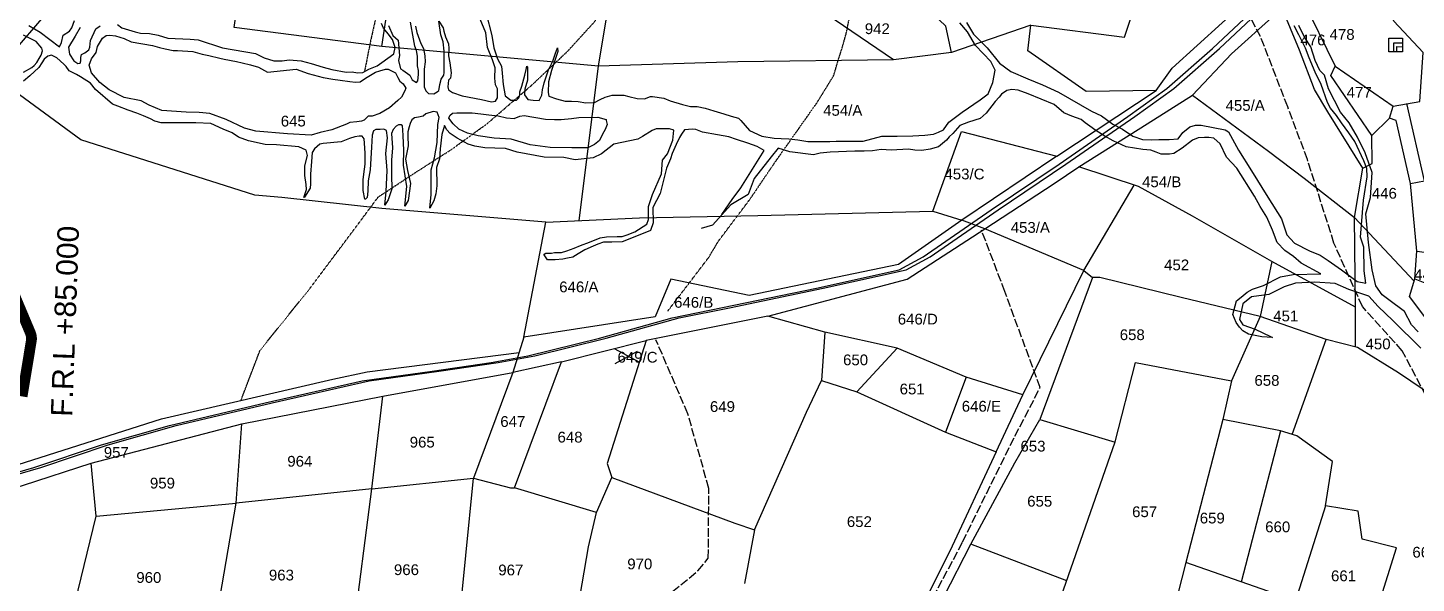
# Model space of a CAD drawing. Header units: inches. Extents: x 339104 to 349025, y 1581789 to 1595836.
# Drawn here: x 343169 to 345108, y 1589119 to 1589894 of the extents above; entities that cross this region are included whole.
import ezdxf

# ---------------------------------------------------------------- set-up
doc = ezdxf.new("R2010")
doc.units = ezdxf.units.IN
doc.header["$MEASUREMENT"] = 0
doc.linetypes.add('ACAD_ISO02W100', pattern=[15, 12, -3])
doc.linetypes.add('ACAD_ISO07W100', pattern=[3, 0, -3])
for name, color, linetype in [('BLOCK', 7, 'Continuous'), ('CARTTRACK', 30, 'ACAD_ISO02W100'), ('NALA', 4, 'Continuous'), ('SQUAREWELL', 5, 'Continuous'), ('SURVEY_BND', 7, 'Continuous'), ('SURVEY_NO', 7, 'Continuous')]:
    doc.layers.add(name, color=color, linetype=linetype)
doc.layers.add('FOOTPATH', color=150, linetype='ACAD_ISO07W100', lineweight=30)
doc.layers.add('ROAD', color=1, linetype='Continuous', lineweight=25)
doc.styles.get("Standard").update_dxf_attribs({"font": 'arial.ttf'})
doc.dimstyles.get("Standard").update_dxf_attribs({"dimtxt": 0.18, "dimasz": 0.18, "dimexe": 0.18, "dimexo": 0.0625, "dimgap": 0.09, "dimtad": 0, "dimtih": 1, "dimtoh": 1, "dimdec": 4, "dimzin": 0, "dimdsep": 46, "dimtxsty": 'Standard', "dimcen": 0.09, "dimadec": 0, "dimazin": 0, "dimtfac": 1, "dimtdec": 4, "dimtofl": 0, "dimtmove": 0, "dimatfit": 3, "dimfxl": 0, "dimtolj": 1, "dimtzin": 0, "dimarcsym": 0})

msp = doc.modelspace()

# ---------------------------------------------------------------- linework, layer by layer
at = {"layer": 'BLOCK', "color": 1, "const_width": 15}
msp.add_lwpolyline([(343161.1, 1589379.7), (343174, 1589457.3, 0.142013), (343172.7, 1589468.3), (343133.2, 1589562.1, -0.041111)], format="xyb", dxfattribs=at)
at = {"layer": 'CARTTRACK'}
for points in [[(345121, 1589380.9), (345088.1, 1589443.5), (345032.5, 1589505.1), (344992.8, 1589593.8), (344955.8, 1589710.3), (344928.2, 1589784.2), (344890.2, 1589882.1), (344836.6, 1589982.1)], [(344248.1, 1588851.7), (344332.1, 1588950), (344391.4, 1589019.4), (344474.3, 1589176.6), (344547.2, 1589324.1), (344582.5, 1589391.9), (344533.3, 1589526.3), (344500.7, 1589611.8)], [(344011.2, 1589059.8), (344104.8, 1589135.9), (344119.2, 1589153.8), (344120, 1589251.3), (344090.7, 1589355.4), (344046.1, 1589458.9)]]:
    msp.add_lwpolyline(points, dxfattribs=at)
at = {"layer": 'FOOTPATH', "ltscale": 0.0001}
for points in [[(343466.7, 1589374.1), (343493.5, 1589444.2), (343564, 1589531.8), (343634, 1589625.3), (343658.3, 1589658.1), (343712.1, 1589693.5), (343760.7, 1589724.6), (343810.5, 1589760.6), (343873.9, 1589815.4), (343922.7, 1589861.6), (343961.4, 1589903.9), (343975.6, 1589947.9), (344012.6, 1590005.7), (344043, 1590094.7), (344071.7, 1590214.9), (344105.1, 1590317.5), (344116.2, 1590387.3), (344152, 1590470.5), (344176.9, 1590521.6), (344232.8, 1590485.3), (344287.5, 1590447.3), (344345.1, 1590402), (344387.9, 1590357.6), (344420.2, 1590332.1)], [(344113.1, 1590368.1), (344061.5, 1590324.6), (343986.2, 1590267.1), (343922.5, 1590242.3), (343829, 1590204.1), (343757.5, 1590143.7), (343715.9, 1590103.5), (343687.7, 1590037.7), (343668.2, 1589967.5), (343647.8, 1589876.9), (343639.1, 1589833.2)], [(344062.9, 1589499.2), (344119.8, 1589573.7), (344134, 1589597.4), (344178, 1589655.8), (344201.4, 1589690.6), (344215.6, 1589711.3), (344271.3, 1589790.2), (344294.5, 1589828), (344299.6, 1589845.6), (344305.6, 1589864.7), (344311.6, 1589885.5), (344318, 1589916.6)]]:
    msp.add_lwpolyline(points, dxfattribs=at)
at = {"layer": 'NALA'}
for points in [[(343710.3, 1589896.5), (343712.3, 1589887.9), (343717.9, 1589872.3), (343721.8, 1589865.7), (343723.4, 1589855.1), (343723.9, 1589846.8), (343722.4, 1589836.8), (343722.3, 1589820.4), (343722.3, 1589812.1), (343725, 1589806.5), (343728.7, 1589802.8), (343736, 1589802.3), (343740.7, 1589805.2), (343743.1, 1589806.9), (343744.1, 1589812.1), (343744.4, 1589815.2), (343745.6, 1589820.4), (343746.3, 1589822.8), (343749.8, 1589828.2), (343750.3, 1589832.1), (343750.3, 1589842.1), (343750.3, 1589847.7), (343750.4, 1589861.9), (343749.2, 1589874.6), (343746, 1589884.7), (343743.2, 1589903.5), (343749, 1589894.4), (343750, 1589889.5), (343752.2, 1589881.7), (343756.3, 1589872.2), (343756.8, 1589865.6), (343756.7, 1589855.3), (343758.4, 1589845.3), (343760.3, 1589831.3), (343759.1, 1589824.2), (343756.4, 1589821.1), (343755.4, 1589812), (343756.6, 1589807.9), (343761.9, 1589804.2), (343775.4, 1589799.2), (343802.4, 1589794.2), (343816.6, 1589790.9), (343822.2, 1589791.9), (343824.7, 1589796.8), (343824.9, 1589801.4), (343824.7, 1589809), (343822.3, 1589814.6), (343821.3, 1589823.9), (343821.6, 1589838.3), (343818, 1589849.8), (343810.7, 1589867.1), (343808.5, 1589887.4), (343800.5, 1589906.5)], [(343809.1, 1589914.2), (343817.1, 1589883.5), (343820, 1589866.6), (343825.1, 1589851.2), (343830.5, 1589840.9), (343831.4, 1589830.9), (343832.6, 1589815), (343834, 1589807.4), (343835.7, 1589799.3), (343843.6, 1589793.3), (343851.4, 1589793.5), (343854.8, 1589796.7), (343856.1, 1589800.6), (343856.1, 1589804.8), (343858.8, 1589812.8), (343863, 1589828.2), (343864.7, 1589836), (343866, 1589840.7), (343866.7, 1589839.9), (343866.9, 1589827.7), (343866.9, 1589821.1), (343863.2, 1589808.6), (343862.7, 1589800.6), (343867.1, 1589794.5), (343874.6, 1589793.5), (343883, 1589792.7), (343886.7, 1589800.3), (343887.9, 1589807.8), (343890.1, 1589817.6), (343896.3, 1589835.7), (343902, 1589847.9), (343905.7, 1589859.1), (343908.6, 1589866.4), (343909.1, 1589861.3), (343900.2, 1589834.7), (343896.3, 1589819.1), (343895.7, 1589804.1), (343896.4, 1589798.8), (343907.4, 1589795.1), (343919.2, 1589792.1), (343928, 1589792.1), (343937.3, 1589791.6), (343948, 1589789.8), (343960.5, 1589790.3), (343968.1, 1589794.1), (343975, 1589797.5), (343985, 1589800.2), (344001.2, 1589800.4), (344008.5, 1589798.4), (344020, 1589795.9), (344030.3, 1589795.4), (344038.6, 1589798.6), (344041.1, 1589798.6), (344057, 1589796.1), (344066.2, 1589792.3), (344083.2, 1589787.3), (344094.2, 1589784.7), (344103.9, 1589784.5), (344114.9, 1589782.4), (344127.1, 1589778.6), (344140.8, 1589774.2), (344151.1, 1589770.9), (344161.2, 1589768.3), (344164.8, 1589764.9), (344176.8, 1589751.2), (344194.1, 1589743.2), (344211.1, 1589740.1), (344220.9, 1589740), (344231.9, 1589739.5), (344244.3, 1589737.9), (344258, 1589735.8), (344271.6, 1589735.6), (344281.2, 1589735.6), (344289, 1589735.5), (344297.9, 1589735.9), (344314.8, 1589736.1), (344319.9, 1589736.1), (344328.5, 1589736.1), (344335.4, 1589736.1), (344361.7, 1589743.2), (344383, 1589743.1), (344404.8, 1589743.6), (344421.7, 1589744.6), (344433.5, 1589745.7), (344440.8, 1589748.6), (344447.5, 1589751.7), (344454.9, 1589762.7), (344473.9, 1589776.8), (344498.7, 1589794), (344510.1, 1589802.1), (344516.5, 1589817.8), (344519.8, 1589835.4), (344513.7, 1589847.3), (344492.4, 1589869.5), (344481, 1589888.6), (344470.5, 1589901.3)], [(343170.3, 1589897.7), (343186.2, 1589888.4), (343213.5, 1589868), (343216, 1589873.9), (343218.5, 1589884.1), (343227.1, 1589889.5), (343230.7, 1589894.4), (343234.4, 1589904.4)], [(343242.4, 1589894.8), (343235.2, 1589882.6), (343226.1, 1589867.3), (343227.3, 1589857.5), (343233.4, 1589848.2), (343238.8, 1589844.7), (343242, 1589845), (343243.2, 1589848.4), (343243.2, 1589853), (343244.2, 1589856.9), (343248.9, 1589859.6), (343254.3, 1589863.5), (343255.7, 1589867.2), (343256.7, 1589876.7), (343264.1, 1589893.1), (343270, 1589897)], [(343294.5, 1589898.8), (343300.4, 1589894.2), (343319.2, 1589888.7), (343326.5, 1589886.8), (343339, 1589886.5), (343351, 1589884.2), (343364.4, 1589880), (343395.8, 1589878.7), (343406.8, 1589877.7), (343441, 1589866.6), (343487, 1589858.5), (343499.2, 1589852.6), (343512.4, 1589848.2), (343524.1, 1589848.2), (343533.9, 1589849.6), (343550.8, 1589848.3), (343564.8, 1589844.4), (343581.4, 1589839.2), (343593.6, 1589836.2), (343613.7, 1589832.5), (343622.2, 1589832.9), (343629.6, 1589831.7), (343636.9, 1589831.9), (343645.2, 1589836.5), (343657, 1589841.1), (343663.6, 1589845.8), (343680.3, 1589857.9), (343681.8, 1589867), (343678.4, 1589878), (343672.1, 1589885.8), (343665.7, 1589893.9), (343662.8, 1589900.5)], [(343672.8, 1589897.7), (343678.7, 1589883.5), (343686.2, 1589877.1), (343688.2, 1589855.7), (343686.7, 1589848.6), (343689.6, 1589836.9), (343692.8, 1589835.1), (343702.5, 1589828.3), (343705.7, 1589821.6), (343711.6, 1589818.2), (343713.8, 1589820.2), (343714.8, 1589829.4), (343714.6, 1589834.6), (343713.4, 1589841.4), (343713.4, 1589847.5), (343713.4, 1589854.6), (343711.7, 1589862.7), (343709.5, 1589868.8), (343707.4, 1589879.1), (343703.3, 1589902.4)], [(344479.8, 1589901.6), (344489.6, 1589885.6), (344508.6, 1589866.4), (344526, 1589844.9), (344541.7, 1589833.3), (344565.3, 1589823.3), (344585.7, 1589814.8), (344608.2, 1589804.4), (344654.3, 1589778.2), (344668.3, 1589771.5), (344684.1, 1589759.8), (344697.7, 1589753), (344711.9, 1589743.2), (344725.7, 1589738.3), (344738.5, 1589738), (344748.2, 1589738.6), (344762.6, 1589738.2), (344775.5, 1589739.2), (344781.7, 1589748.3), (344791.6, 1589756), (344799.6, 1589758.4), (344807.6, 1589758.4), (344841, 1589752.1), (344845.5, 1589749.1), (344853.8, 1589733.6), (344859.6, 1589723.3), (344877.6, 1589694.6), (344900.7, 1589658), (344919.7, 1589627.7), (344927.1, 1589605.5), (344937.9, 1589593.8), (344958.8, 1589583.1), (344973.7, 1589576.9), (344984.9, 1589569.3), (345003.2, 1589556.6), (345025.1, 1589540.3), (345037.5, 1589537.7), (345035.1, 1589554.9), (345034.6, 1589588.3), (345030, 1589602), (345033.9, 1589653.6), (345039.3, 1589686.4), (345038.6, 1589698.1), (345034.6, 1589708.7), (345022.1, 1589735.8), (345013.6, 1589747.7), (345003.3, 1589761.5), (344996.2, 1589772), (344988.1, 1589782.2), (344983.9, 1589790.2), (344974.9, 1589815), (344966.6, 1589832.3), (344958.4, 1589852.5), (344953.2, 1589865.9), (344943.7, 1589884.4), (344937.1, 1589897.3)], [(345110.3, 1589469.8), (345101, 1589479.8), (345091.1, 1589498.1), (345069.6, 1589514.4), (345059.9, 1589521.4), (345051.2, 1589534.2), (345046.3, 1589556.5), (345041.1, 1589594.6), (345037.2, 1589634.8), (345043.6, 1589657.5), (345046.1, 1589692.3), (345036.5, 1589719.7), (345025.7, 1589741.7), (345014.1, 1589761.6), (345001.8, 1589776.6), (344985.2, 1589809.1), (344979.7, 1589828.4), (344973.1, 1589835), (344966.5, 1589848.7), (344960.5, 1589868), (344951.6, 1589881.2), (344943.6, 1589897.7)], [(343163.3, 1589832.4), (343174.9, 1589838.8), (343178.1, 1589841.9), (343181.5, 1589845.9), (343184.9, 1589851.7), (343187.7, 1589856.4), (343189.7, 1589862.1), (343188.8, 1589866.1), (343180.8, 1589875.3), (343163, 1589884.1)], [(344138.3, 1589633.8), (344152.7, 1589654.8), (344164.7, 1589670.8), (344197.3, 1589722.9), (344187.5, 1589728.5), (344174.3, 1589733.3), (344158.6, 1589738.6), (344147.9, 1589742.1), (344132.2, 1589744.8), (344111.1, 1589748.5), (344101.6, 1589752.3), (344097.1, 1589752.9), (344086.2, 1589752.1), (344081.7, 1589746), (344078.8, 1589741.3), (344074.4, 1589731.5), (344069, 1589719), (344066.4, 1589711.5), (344061, 1589698.4), (344055.2, 1589676.2), (344052.1, 1589662.9), (344041.9, 1589643.3), (344042.4, 1589622.2), (344038.7, 1589611.2), (344019.2, 1589603.4), (343998.9, 1589595.4), (343984.5, 1589595.2), (343973.1, 1589595), (343964.8, 1589592.5), (343958.4, 1589589.7), (343946.8, 1589584.4), (343937.3, 1589578.6), (343930.3, 1589574.3), (343922.8, 1589572.6), (343916.2, 1589571.4), (343905.3, 1589570.4), (343899.9, 1589570.4), (343894.8, 1589570.4), (343889.9, 1589577.2), (343889.9, 1589578.4), (343892.6, 1589579.5), (343900.1, 1589579.9), (343904.7, 1589580.5), (343914.1, 1589580.8), (343921.9, 1589582.8), (343931.9, 1589586.6), (343941, 1589590.5), (343953.3, 1589595.1), (343968.4, 1589600.9), (343977.3, 1589602.3), (343992.1, 1589603), (343999.1, 1589603), (344005.9, 1589605.1), (344016.8, 1589609.6), (344033.5, 1589620), (344035.7, 1589626.7), (344035.7, 1589636.4), (344035.8, 1589644.7), (344041.3, 1589661.7), (344054.1, 1589690.6), (344055.3, 1589709.5), (344062.4, 1589718.4), (344069.6, 1589737.3), (344070.9, 1589751.3), (344065, 1589753.5), (344046.4, 1589753.1), (344041, 1589751.2), (344027.5, 1589742.4), (344021, 1589738.9), (343987.4, 1589731.7), (343970.2, 1589718.4), (343958.3, 1589712.8), (343933.3, 1589710.2), (343917.7, 1589713.4), (343890.1, 1589713.6), (343852.5, 1589720.9), (343836.1, 1589725.9), (343821.1, 1589726.5), (343807.3, 1589726.6), (343793.2, 1589729.1), (343784, 1589732), (343768.6, 1589740.1), (343758.7, 1589746.7), (343754.2, 1589751.8), (343750.7, 1589757.9), (343747.1, 1589745.5), (343744.9, 1589725.4), (343743.9, 1589711.6), (343739.9, 1589699.3), (343740.4, 1589673.9), (343739, 1589662.7), (343735.8, 1589652.7), (343730.2, 1589642.6), (343732.3, 1589661.5), (343732.3, 1589679.3), (343732.5, 1589695.9), (343736.7, 1589712.9), (343740.8, 1589734.2), (343741.6, 1589759.5), (343743.4, 1589769.2), (343740.8, 1589776.8), (343735.1, 1589777.7), (343724.6, 1589774.1), (343721.2, 1589770.8), (343714.6, 1589769.6), (343709.2, 1589768.7), (343705.5, 1589765.7), (343702.8, 1589760.6), (343701.4, 1589756), (343699.8, 1589749.1), (343699.8, 1589743.3), (343700.3, 1589729.8), (343696.4, 1589711.1), (343699, 1589695), (343703.6, 1589677.2), (343700.1, 1589653.3), (343695.5, 1589645.5), (343698.2, 1589672.8), (343693.8, 1589702.8), (343693.9, 1589723.5), (343693, 1589743.4), (343692.6, 1589752), (343692.4, 1589757.4), (343690.3, 1589758.9), (343686.7, 1589758.9), (343683.2, 1589757.1), (343679, 1589752.2), (343676.9, 1589747), (343678.5, 1589727), (343676.7, 1589709.8), (343676.7, 1589688.4), (343677.2, 1589669.7), (343672.4, 1589654.3), (343667.8, 1589646.7), (343669.5, 1589665.7), (343670.9, 1589695.3), (343668.8, 1589718.7), (343671.2, 1589740.8), (343670, 1589751.1), (343666.1, 1589752.7), (343661.2, 1589752.5), (343659.2, 1589752.5), (343654.9, 1589752.5), (343651.8, 1589750.4), (343650, 1589744.6), (343649.1, 1589727.7), (343646.9, 1589696.2), (343644.4, 1589680.5), (343643.7, 1589666.2), (343642.9, 1589657.6), (343640.8, 1589655.3), (343639.8, 1589655.2), (343637.4, 1589667.3), (343637.5, 1589682), (343638.1, 1589690.2), (343640.1, 1589704.1), (343640.2, 1589719.3), (343639.3, 1589733.3), (343638.6, 1589739.4), (343635.8, 1589742.9), (343631.8, 1589743.3), (343625.7, 1589742.2), (343618.4, 1589739.8), (343606.6, 1589735.2), (343581.5, 1589732.9), (343576.8, 1589731.8), (343569.4, 1589725.4), (343566.2, 1589720.2), (343565.4, 1589707.7), (343563.9, 1589690.1), (343563.9, 1589676.6), (343563.3, 1589670.3), (343555.6, 1589657.8), (343554.3, 1589657.3), (343558, 1589668.5), (343557.8, 1589675.4), (343555.8, 1589688.3), (343555.8, 1589701.8), (343559.6, 1589716.3), (343557.8, 1589723.7), (343547.3, 1589728.4), (343516.1, 1589731.2), (343500.6, 1589731.3), (343477.2, 1589736.6), (343463.1, 1589741.5), (343454.6, 1589747.7), (343441.9, 1589752.8), (343424.7, 1589760.7), (343403.9, 1589761.8), (343381.9, 1589761.8), (343369.6, 1589761.8), (343362.1, 1589761.8), (343355.2, 1589761.8), (343346.6, 1589764.2), (343340.3, 1589767.1), (343330.6, 1589771.3), (343321.3, 1589775), (343309.1, 1589779.6), (343294.6, 1589785.2), (343287.5, 1589787.8), (343263.4, 1589808.3), (343256.5, 1589817.2), (343242.7, 1589826.1), (343237.2, 1589829.1), (343226.9, 1589834.5), (343222.7, 1589840.3), (343219.5, 1589843.7), (343209.7, 1589852.3), (343202, 1589856.1), (343197.1, 1589854.6), (343192, 1589850.8), (343188.8, 1589845.6), (343184.4, 1589839.1), (343171.8, 1589827.2), (343163, 1589820.1)], [(345114.1, 1589447.2), (345075.2, 1589485.9), (345054.5, 1589505.1), (345041.7, 1589519.5), (345013.4, 1589528.8), (344994.3, 1589537.2), (344966.3, 1589539.3), (344939.1, 1589537.8), (344923.1, 1589532.7), (344901.9, 1589521.9), (344877.5, 1589518.8), (344865.5, 1589508.9), (344860.7, 1589487), (344865.4, 1589479.4), (344883, 1589473.7), (344893.7, 1589468.5), (344904.4, 1589463.5), (344907.2, 1589462), (344892.1, 1589463), (344873.6, 1589466.6), (344865.7, 1589471.1), (344860.7, 1589476.3), (344856.1, 1589482.8), (344851.8, 1589494.1), (344856.9, 1589513.3), (344863.4, 1589518.4), (344871.8, 1589525.1), (344879.1, 1589529.4), (344894.6, 1589534.6), (344918.2, 1589546.5), (344935.9, 1589549.8), (344974.4, 1589551), (344946.8, 1589565.7), (344936.5, 1589575.2), (344924.1, 1589583.4), (344913.4, 1589594.4), (344907.2, 1589611.9), (344899.1, 1589630.2), (344889.7, 1589645), (344881.8, 1589659.2), (344857, 1589698.3), (344842.7, 1589713.7), (344833.7, 1589732.6), (344825.3, 1589740.2), (344818.3, 1589741.3), (344812.1, 1589741.3), (344803.3, 1589740.7), (344795.1, 1589737.4), (344781, 1589726.4), (344769.2, 1589719), (344763.1, 1589718.1), (344751.4, 1589718.1), (344744.5, 1589720.6), (344737.1, 1589723.5), (344725.8, 1589724.6), (344702.8, 1589728.2), (344684.3, 1589736.6), (344672.8, 1589743.3), (344660.3, 1589751), (344651.9, 1589757), (344645.5, 1589761.9), (344639.8, 1589766.5), (344626.6, 1589771.2), (344615.8, 1589775.6), (344602.2, 1589787.3), (344565.9, 1589802.2), (344551.8, 1589807.1), (344543, 1589808.4), (344535.9, 1589806.9), (344528.8, 1589801.9), (344525.3, 1589797.5), (344519.6, 1589791.5), (344507.3, 1589775.3), (344498.7, 1589767.6), (344482.6, 1589762.6), (344470.4, 1589758), (344460.5, 1589747), (344455.6, 1589742.2), (344451.6, 1589737.6), (344440.8, 1589728.4), (344429.1, 1589725.1), (344417.2, 1589722.9), (344407.5, 1589723.6), (344398.7, 1589725), (344374.5, 1589723.7), (344360.8, 1589724.4), (344348.7, 1589722.4), (344337, 1589722.3), (344323.8, 1589722.3), (344289.6, 1589720.9), (344275.5, 1589719.4), (344266, 1589717), (344233.1, 1589721), (344216.7, 1589726.5), (344207.2, 1589714), (344183.1, 1589684.1), (344174.8, 1589661.4), (344150.5, 1589647.4), (344124.9, 1589618.8), (344109.1, 1589614.2)]]:
    msp.add_lwpolyline(points, dxfattribs=at)
for points in [[(343614.1, 1589759.8), (343593.4, 1589751.7), (343577.1, 1589748), (343564.6, 1589744.3), (343531.7, 1589746.5), (343487.6, 1589750), (343471.7, 1589754.4), (343446, 1589766.4), (343423.3, 1589774.6), (343408.4, 1589776.3), (343390.1, 1589776.4), (343356, 1589778.9), (343338.4, 1589786.4), (343327.5, 1589792.5), (343303.5, 1589797.3), (343282.8, 1589807.9), (343269.6, 1589818.1), (343258.2, 1589831.7), (343254.8, 1589842.2), (343257.9, 1589851), (343264.7, 1589859.7), (343266.4, 1589868.5), (343273.6, 1589879.8), (343278.7, 1589883.8), (343283.8, 1589884.2), (343291.6, 1589883.1), (343303.7, 1589879.4), (343313.6, 1589874.9), (343343, 1589869.8), (343352.9, 1589867), (343361, 1589865), (343372.2, 1589862.6), (343378.3, 1589862.5), (343399.3, 1589861.5), (343412.5, 1589857.7), (343422, 1589855.6), (343437.2, 1589852.2), (343443.3, 1589850.8), (343460.3, 1589847.4), (343468.4, 1589845.3), (343479.9, 1589842.6), (343491.4, 1589839.5), (343503.9, 1589832.4), (343543.8, 1589836.5), (343560.4, 1589830.7), (343581.4, 1589825.2), (343595, 1589822.5), (343605.2, 1589821.4), (343618.7, 1589819.4), (343626.8, 1589818.7), (343633.3, 1589819), (343640.8, 1589824), (343647.5, 1589828.4), (343654.7, 1589832.5), (343660.4, 1589834.1), (343668.3, 1589836.5), (343672.3, 1589836.8), (343676.7, 1589834.1), (343682.5, 1589831.4), (343685.8, 1589824.9), (343688.5, 1589819.8), (343693.3, 1589816.1), (343697, 1589810), (343695.6, 1589806.3), (343690.8, 1589797.5), (343685.7, 1589793.1), (343674.2, 1589782.6), (343660.6, 1589774.5), (343649.7, 1589770.8), (343644.3, 1589770.9), (343638.9, 1589765.5), (343635.1, 1589763.8), (343628.4, 1589763.1), (343618.9, 1589762.1)], [(343960.4, 1589731.6), (343950.9, 1589726.9), (343928.8, 1589726.9), (343898.3, 1589727.4), (343870.5, 1589731.2), (343843.8, 1589739.1), (343820.4, 1589740.1), (343797.7, 1589743.6), (343782.8, 1589747.4), (343771, 1589752.8), (343762.8, 1589760.3), (343756.8, 1589768.4), (343758.5, 1589771.8), (343762.2, 1589775.2), (343768.3, 1589775.5), (343774.8, 1589775.5), (343789.7, 1589775.5), (343801.5, 1589774.1), (343812.7, 1589773), (343825.9, 1589771.6), (343837.4, 1589768.5), (343848, 1589767.8), (343856.1, 1589771.2), (343861.9, 1589771.8), (343892, 1589766.7), (343904.6, 1589766.3), (343913.7, 1589766.3), (343928.3, 1589767.6), (343938.5, 1589769.2), (343965.2, 1589769.5), (343976.4, 1589766.4), (343976.4, 1589765.1), (343977.8, 1589759.3), (343975.4, 1589752.5), (343971.6, 1589746.1), (343967.5, 1589737)]]:
    msp.add_lwpolyline(points, close=True, dxfattribs=at)
at = {"layer": 'ROAD'}
for points in [[(343086.2, 1589253.8), (343177.6, 1589280.3), (343271.8, 1589312), (343366.8, 1589339), (343500.7, 1589370.9), (343636.1, 1589401.3), (343733.5, 1589414.8), (343816.2, 1589426.8), (343867.2, 1589436.2), (343967.2, 1589460.8), (344068.9, 1589489.6), (344139.2, 1589503.6), (344270.1, 1589530.8), (344385.8, 1589556.6), (344419.4, 1589574.6), (344514.3, 1589640.2), (344608.9, 1589704.1), (344705, 1589770.5), (344759.5, 1589809.7), (344823.3, 1589865.7), (344882.5, 1589920.8), (344939.7, 1589960.9), (345001.8, 1589974.2), (345113.9, 1590003.7)], [(343095.8, 1589253.8), (343187.2, 1589280.3), (343281.4, 1589312), (343376.4, 1589339), (343510.3, 1589370.9), (343645.7, 1589401.3), (343743.1, 1589414.8), (343825.8, 1589426.8), (343876.8, 1589436.2), (343976.8, 1589460.8), (344078.5, 1589489.6), (344148.8, 1589503.5), (344279.7, 1589530.7), (344395.4, 1589556.6), (344429, 1589574.6), (344523.9, 1589640.1), (344618.4, 1589704.1), (344714.6, 1589770.4), (344769.1, 1589809.7), (344832.9, 1589865.6), (344892, 1589920.8), (344951.9, 1589952.5), (345011.9, 1589968.8), (345123.7, 1589998)]]:
    msp.add_lwpolyline(points, dxfattribs=at)
at = {"layer": 'SQUAREWELL'}
for points in [[(345069.4, 1589880), (345088.4, 1589880), (345088.4, 1589860.9), (345069.3, 1589861)], [(345076.3, 1589873.2), (345088.4, 1589873.2), (345088.4, 1589860.9), (345076.3, 1589861)], [(345080.7, 1589868.1), (345088.4, 1589868), (345088.4, 1589860.9), (345080.7, 1589861)]]:
    msp.add_lwpolyline(points, close=True, dxfattribs=at)
at = {"layer": 'SURVEY_BND'}
for points in [[(344378, 1589849.9), (344160.5, 1589847), (343966.1, 1589840.9), (343988.1, 1589976.3), (344048.9, 1590169.4), (344069.2, 1590244.5)], [(344744.4, 1589806.8), (344646.8, 1589805.6), (344565.4, 1589862.1), (344569.7, 1589898), (344700.2, 1589881.3), (344734.8, 1589985.7), (344739.4, 1590062.7), (344770.9, 1590116.5), (344865.4, 1590033.4), (344904.1, 1589962.8)], [(343966.1, 1589840.9), (343663.3, 1589868.5), (343690.1, 1590043.3), (343714.1, 1590080.2), (343839.3, 1590028.7), (343988.1, 1589976.3)], [(344569.7, 1589898), (344458.9, 1589859.7), (344450.9, 1589896.7), (344405.9, 1589940.1), (344327.8, 1589982.9), (344362.8, 1590065.3)], [(343663.3, 1589868.5), (343457, 1589894.8), (343481.1, 1590059.9), (343607.1, 1590015.9), (343639, 1590057), (343691.4, 1590045.3)], [(344458.9, 1589859.7), (344378, 1589849.9), (344296.4, 1589905), (344327.8, 1589982.9)], [(344605.9, 1589715.2), (344744.4, 1589806.8), (344766.7, 1589838.1), (344871.4, 1589933), (344904.1, 1589962.8), (344929.6, 1589972.1)], [(345064.1, 1589969.7), (344948.5, 1589935.5), (344994.7, 1589840.6), (345075.4, 1589785.2), (345112.6, 1589791.7), (345117.2, 1589859.9), (345076.3, 1589903.7), (345064.1, 1589948)], [(343120.4, 1589827.6), (343219.7, 1589943.9)], [(344795.5, 1589800.3), (344849.7, 1589858), (344910.6, 1589913.1), (344919.7, 1589923.7)], [(345033.3, 1589698.2), (344984.4, 1589777.1), (344965.5, 1589808.3), (344944.6, 1589863), (344919.7, 1589923.7)], [(343938.7, 1589625.2), (343966.1, 1589840.9)], [(345070.2, 1589768.1), (345045.8, 1589743.9), (344988.6, 1589827.7), (344994.7, 1589840.6)], [(343892.3, 1589623), (343663.6, 1589641.9), (343523.6, 1589657.6), (343485.9, 1589660.5), (343242.9, 1589738), (343120.4, 1589827.6)], [(344905.9, 1589567.9), (344795.3, 1589631.5), (344720, 1589672.8), (344636.6, 1589700.3), (344731.9, 1589760.2), (344795.5, 1589800.3), (344901.6, 1589722.2), (344951, 1589684.4), (345021.4, 1589629.5)], [(345099.7, 1589677.2), (345079.8, 1589765.1), (345070.2, 1589768.1), (345075.4, 1589785.2)], [(345231.4, 1589487.4), (345163.7, 1589520.6), (345145.1, 1589584.5), (345119.4, 1589680.6), (345094.4, 1589788.5)], [(344432.9, 1589638.4), (344472.7, 1589749.5), (344605.9, 1589715.2), (344473, 1589625.6)], [(345021.4, 1589629.5), (345033.3, 1589698.2), (345046.2, 1589705.1), (345045.8, 1589743.9)], [(344643.4, 1589555.3), (344505.4, 1589613.6), (344602.2, 1589676.8), (344636.6, 1589700.3)], [(344643.4, 1589555.3), (344713.8, 1589674.8)], [(345108.6, 1589582.3), (345099.7, 1589677.2), (345119.4, 1589680.6)], [(343861.8, 1589462.4), (343892.3, 1589623), (344023.3, 1589629.1), (344188.3, 1589632.3), (344432.9, 1589638.4), (344473, 1589625.6)], [(344202.3, 1589491.9), (344396.9, 1589543.4), (344505.4, 1589613.6), (344473, 1589625.6), (344384.7, 1589563.8), (344176.1, 1589520.4), (344067, 1589543.3), (344045, 1589490.6), (343861.8, 1589462.4), (343846.4, 1589413.1)], [(345022.7, 1589504.3), (345021.4, 1589629.5), (345104.6, 1589540.4)], [(345105.6, 1589543.7), (345108.6, 1589582.3), (345147.2, 1589577.2)], [(345023, 1589448.7), (345022.7, 1589504.3), (344905.9, 1589567.9), (344890, 1589491.4)], [(344558.3, 1589381.9), (344643.4, 1589555.3), (344655.6, 1589545.7)], [(344890, 1589491.4), (344779.4, 1589517.8), (344665.9, 1589545.6), (344655.6, 1589545.7), (344582.1, 1589347.5), (344687.3, 1589316)], [(345226.9, 1589433.8), (345142.3, 1589460.5), (345098.4, 1589519), (345105.6, 1589543.7), (345163.7, 1589520.6)], [(344281.8, 1589469.2), (344202.3, 1589491.9), (344032.6, 1589457.6), (343978.1, 1589286), (343984.5, 1589266.4)], [(344934.6, 1589326.6), (344981.7, 1589459.3), (344890, 1589491.4), (344849.9, 1589401.3)], [(344383.1, 1589447.1), (344281.8, 1589469.2), (344277.1, 1589401.9)], [(341227.2, 1588304.7), (341357.3, 1588374.2), (341582.7, 1588484), (341695.3, 1588543.5), (341786.5, 1588581.5), (341909.2, 1588587), (341978, 1588648.8), (342160.9, 1588824), (342335.8, 1588895.7), (342415.4, 1588927.2), (342457.6, 1588990.2), (342511.3, 1589040.7), (342595.8, 1589076.3), (342702.8, 1589135), (342907.7, 1589208.1), (343123.2, 1589274.2), (343355.7, 1589348.6), (343595.2, 1589403.7), (343642.7, 1589413.8), (343855, 1589440.8)], [(343963.3, 1589217.5), (343848.5, 1589252.1), (343914.3, 1589428.1), (344032.6, 1589457.6)], [(343987.8, 1589446.4), (344023, 1589427.4)], [(344479.4, 1589406.6), (344383.1, 1589447.1), (344326.6, 1589386.1)], [(345188.9, 1589341.9), (345133.1, 1589378.5), (345082.7, 1589412.5), (345025.7, 1589448), (344981.7, 1589459.3)], [(343914.3, 1589428.1), (343846.4, 1589413.1), (343791.3, 1589265.5), (343843.1, 1589252), (343848.5, 1589252.1)], [(344756.8, 1589024.9), (344605, 1589080.3), (344687.3, 1589316.2), (344715.6, 1589426.8), (344849.9, 1589401.3), (344837.5, 1589347.5)], [(343649.6, 1589250.5), (343664.6, 1589379.9), (343846.4, 1589413.1)], [(344183.7, 1589193.3), (344256.4, 1589357.7), (344277.1, 1589401.9), (344326.6, 1589386.1), (344450.5, 1589329.6), (344521.3, 1589302.2), (344456.3, 1589163.5), (344397.3, 1589046)], [(344521.3, 1589302.2), (344558.3, 1589381.9), (344479.4, 1589406.6), (344450.5, 1589329.6)], [(343649.6, 1589250.5), (343459.9, 1589230.7), (343467.9, 1589341.3), (343664.6, 1589379.9)], [(344619.6, 1589122.1), (344485.7, 1589173.3), (344547.1, 1589287), (344582.1, 1589347.5)], [(344918, 1589331.7), (344837.5, 1589347.5), (344785.8, 1589147.6)], [(343264.7, 1589212.5), (343257.7, 1589286.3), (343467.9, 1589341.3)], [(344980.9, 1589227.1), (344991, 1589289), (344941.2, 1589324.6), (344918, 1589331.7), (344863.3, 1589120.5)], [(343226.9, 1589057.4), (342987.5, 1589039.5), (343021.3, 1589211.2), (343163.3, 1589255.6), (343257.7, 1589286.3)], [(343622.9, 1589044.7), (343649.6, 1589250.5), (343791.3, 1589265.5)], [(343930.8, 1589047.3), (343770.2, 1589049.5), (343791.3, 1589265.5)], [(343930.8, 1589047.3), (343952, 1589169.7), (343963.3, 1589217.5), (343984.5, 1589266.4), (344156.4, 1589202.8), (344183.7, 1589193.3), (344170, 1589118.5)], [(343429.2, 1589051.6), (343226.9, 1589057.4), (343264.7, 1589212.5), (343459.9, 1589230.7)], [(343622.9, 1589044.7), (343429.2, 1589051.6), (343459.9, 1589230.7)], [(345046.3, 1589059.6), (345079.9, 1589168.1), (345032.4, 1589180.4), (345026.7, 1589219.4), (344980.9, 1589227.1), (344939.1, 1589094)], [(344605, 1589080.3), (344577.5, 1589084), (344562.1, 1589046.6), (344447.9, 1589099.7), (344485.7, 1589173.3)], [(345012.2, 1588931.9), (345046.3, 1589059.6), (344939.1, 1589094), (344785.8, 1589147.6), (344758.9, 1589042.3), (344751.8, 1588981.9)]]:
    msp.add_lwpolyline(points, dxfattribs=at)

# ---------------------------------------------------------------- texts
at = {"layer": 'BLOCK', "color": 1}
msp.add_text('F.R.L +85.000', height=30, rotation=87.9251, dxfattribs=at).set_placement((343231.1, 1589350.9))
at = {"layer": 'SURVEY_NO'}
for s, p in [('942', (344337.7, 1589885.6)), ('478', (344986.7, 1589877.6)), ('476', (344946, 1589869.9)), ('477', (345010.6, 1589796.8)), ('455/A', (344841.5, 1589778.5)), ('645', (343522.3, 1589756.6)), ('454/A', (344279.6, 1589771.6)), ('453/C', (344449, 1589682.7)), ('454/B', (344724.9, 1589671.8)), ('446', (345045.7, 1589655.8)), ('453/A', (344541.5, 1589608.1)), ('452', (344755.7, 1589555.8)), ('448', (345104.9, 1589542.3)), ('646/A', (343911.1, 1589525.1)), ('646/B', (344071.5, 1589503.5)), ('451', (344908, 1589484.5)), ('646/D', (344383.8, 1589480.1)), ('658', (344693.7, 1589458.3)), ('450', (345036.9, 1589445.4)), ('649/C', (343992.5, 1589426.9)), ('650', (344307.4, 1589423.2)), ('658', (344881.8, 1589394.5)), ('651', (344386.4, 1589382.5)), ('649', (344121.5, 1589358)), ('646/E', (344473.1, 1589358.4)), ('647', (343828.8, 1589337.1)), ('648', (343908.7, 1589315.3)), ('957', (343275.2, 1589294)), ('965', (343702.3, 1589308.3)), ('653', (344555.1, 1589302.7)), ('964', (343531.4, 1589281.6)), ('959', (343339.6, 1589251.1)), ('655', (344564.5, 1589225.8)), ('652', (344312.7, 1589197.3)), ('657', (344711, 1589211.1)), ('659', (344805.4, 1589202.3)), ('660', (344896.8, 1589190)), ('663', (345102.3, 1589154.6)), ('970', (344006.1, 1589138.2)), ('960', (343320.6, 1589119.3)), ('963', (343505.7, 1589122.7)), ('966', (343680.3, 1589130.2)), ('967', (343826, 1589129.8)), ('661', (344988.7, 1589121.6))]:
    msp.add_text(s, height=15, dxfattribs=at).set_placement(p)

# ---------------------------------------------------------------- leaders
msp.add_leader([(344019.7, 1589442.5), (343988.6, 1589425)], dimstyle='Standard', override={"dimgap": 0.09, "dimtad": 0}, dxfattribs=at)

doc.saveas('drawing.dxf')
